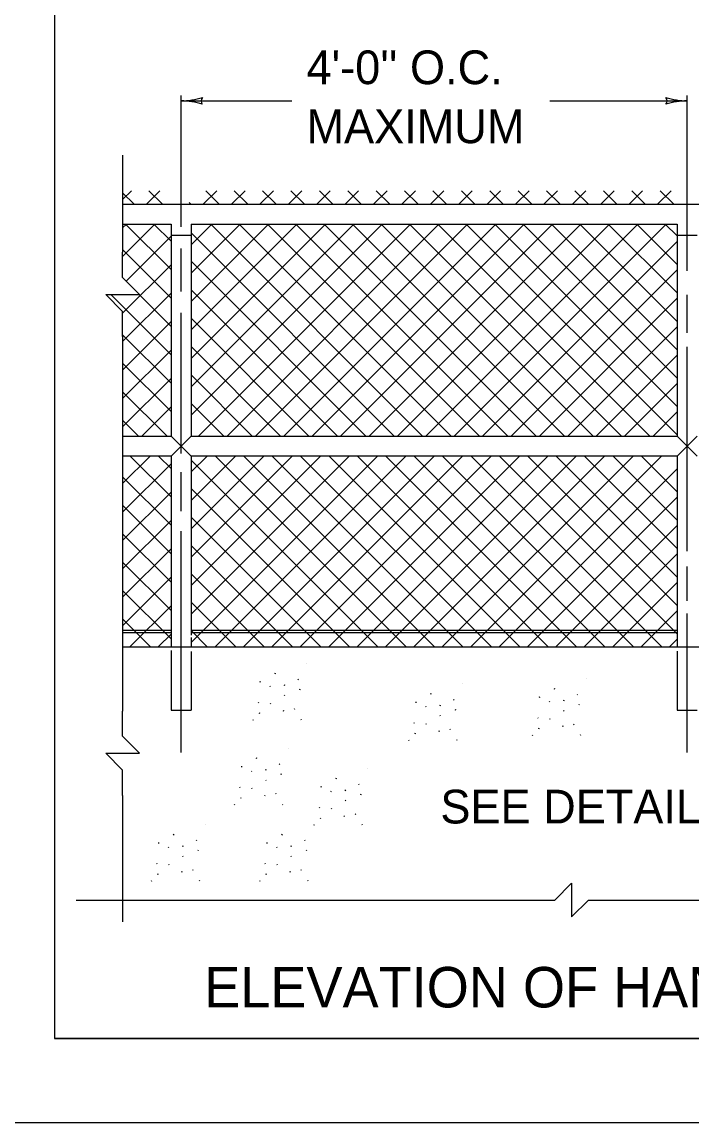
# Model space of a CAD drawing. Extents: x 997.6 to 1036.7, y 998.9 to 1022.7.
# Drawn here: x 1006.81 to 1010.78, y 1000 to 1006.53 of the extents above; entities that cross this region are included whole.
import ezdxf

# ---------------------------------------------------------------- set-up
doc = ezdxf.new("R2010")
doc.units = 0
for name, color, linetype in [('1', 7, 'Continuous'), ('10', 7, 'Continuous'), ('11', 7, 'Continuous'), ('14', 7, 'Continuous')]:
    doc.layers.add(name, color=color, linetype=linetype)

msp = doc.modelspace()

# ---------------------------------------------------------------- linework, layer by layer
at = {"layer": '1'}
for p, q in [((1007.7511, 1005.3129), (1007.7511, 1006.0924)), ((1010.7511, 1005.0528), (1010.7511, 1006.0924)), ((1007.7511, 1006.0602), (1008.4063, 1006.0602)), ((1009.9382, 1006.0602), (1010.7511, 1006.0602)), ((1007.4036, 1005.7382), (1007.4036, 1005.1622)), ((1007.4036, 1005.475), (1007.4558, 1005.5273)), ((1007.4036, 1005.5149), (1007.4714, 1005.4471)), ((1007.5441, 1005.4471), (1007.6243, 1005.5273)), ((1007.5598, 1005.5273), (1007.6399, 1005.4471)), ((1007.881, 1005.4471), (1007.9612, 1005.5273)), ((1007.8966, 1005.5273), (1007.9768, 1005.4471)), ((1008.0494, 1005.4471), (1008.1296, 1005.5273)), ((1008.0651, 1005.5273), (1008.1453, 1005.4471)), ((1008.2179, 1005.4471), (1008.2981, 1005.5273)), ((1008.2335, 1005.5273), (1008.3137, 1005.4471)), ((1008.3863, 1005.4471), (1008.4665, 1005.5273)), ((1008.4019, 1005.5273), (1008.4821, 1005.4471)), ((1008.5548, 1005.4471), (1008.6349, 1005.5273)), ((1008.5704, 1005.5273), (1008.6506, 1005.4471)), ((1008.7233, 1005.4471), (1008.8034, 1005.5273)), ((1008.7388, 1005.5273), (1008.819, 1005.4471)), ((1008.8917, 1005.4471), (1008.9718, 1005.5273)), ((1008.9073, 1005.5273), (1008.9875, 1005.4471)), ((1009.0601, 1005.4471), (1009.1403, 1005.5273)), ((1009.0758, 1005.5273), (1009.1559, 1005.4471)), ((1009.2285, 1005.4471), (1009.3087, 1005.5273)), ((1009.2442, 1005.5273), (1009.3243, 1005.4471)), ((1009.397, 1005.4471), (1009.4772, 1005.5273)), ((1009.4127, 1005.5273), (1009.4928, 1005.4471)), ((1009.5654, 1005.4471), (1009.6456, 1005.5273)), ((1009.5811, 1005.5273), (1009.6613, 1005.4471)), ((1009.7339, 1005.4471), (1009.8141, 1005.5273)), ((1009.7495, 1005.5273), (1009.8297, 1005.4471)), ((1009.9023, 1005.4471), (1009.9825, 1005.5273)), ((1009.918, 1005.5273), (1009.9982, 1005.4471)), ((1010.0708, 1005.4471), (1010.1509, 1005.5273)), ((1010.0864, 1005.5273), (1010.1666, 1005.4471)), ((1010.2393, 1005.4471), (1010.3194, 1005.5273)), ((1010.2549, 1005.5273), (1010.3351, 1005.4471)), ((1010.4077, 1005.4471), (1010.4878, 1005.5273)), ((1010.4233, 1005.5273), (1010.5035, 1005.4471)), ((1010.5761, 1005.4471), (1010.6563, 1005.5273)), ((1010.5918, 1005.5273), (1010.6719, 1005.4471)), ((1007.4036, 1005.4478), (1014.8677, 1005.4478)), ((1007.7973, 1005.4582), (1007.8083, 1005.4471)), ((1007.4036, 1005.3066), (1007.4268, 1005.3298)), ((1007.4036, 1005.1382), (1007.5953, 1005.3298)), ((1007.4036, 1005.3291), (1007.6917, 1005.3291)), ((1007.421, 1005.3291), (1007.6924, 1005.0577)), ((1007.5887, 1005.3298), (1007.6924, 1005.2261)), ((1007.6917, 1005.3291), (1007.6917, 1004.0728)), ((1007.8097, 1004.702), (1008.4375, 1005.3298)), ((1007.8097, 1004.5335), (1008.606, 1005.3298)), ((1007.8097, 1004.3651), (1008.7744, 1005.3298)), ((1007.8097, 1004.1967), (1008.9428, 1005.3298)), ((1007.8097, 1005.2073), (1007.9322, 1005.3298)), ((1007.8097, 1005.0388), (1008.1007, 1005.3298)), ((1007.8097, 1004.8704), (1008.2691, 1005.3298)), ((1007.8104, 1005.3291), (1007.8104, 1004.0728)), ((1007.8104, 1005.3291), (1010.6917, 1005.3291)), ((1007.8542, 1004.0728), (1009.1113, 1005.3298)), ((1007.9256, 1005.3298), (1009.1827, 1004.0728)), ((1008.0227, 1004.0728), (1009.2798, 1005.3298)), ((1008.094, 1005.3298), (1009.3511, 1004.0728)), ((1008.1911, 1004.0728), (1009.4482, 1005.3298)), ((1008.2625, 1005.3298), (1009.5196, 1004.0728)), ((1008.3596, 1004.0728), (1009.6167, 1005.3298)), ((1008.4309, 1005.3298), (1009.688, 1004.0728)), ((1008.528, 1004.0728), (1009.7851, 1005.3298)), ((1008.5993, 1005.3298), (1009.8564, 1004.0728)), ((1008.6964, 1004.0728), (1009.9535, 1005.3298)), ((1008.7678, 1005.3298), (1010.0249, 1004.0728)), ((1008.8649, 1004.0728), (1010.122, 1005.3298)), ((1008.9363, 1005.3298), (1010.1933, 1004.0728)), ((1009.0333, 1004.0728), (1010.2904, 1005.3298)), ((1009.1048, 1005.3298), (1010.3618, 1004.0728)), ((1009.2018, 1004.0728), (1010.4588, 1005.3298)), ((1009.2732, 1005.3298), (1010.5303, 1004.0728)), ((1009.3703, 1004.0728), (1010.6273, 1005.3298)), ((1009.4416, 1005.3298), (1010.6924, 1004.079)), ((1009.6101, 1005.3298), (1010.6924, 1004.2475)), ((1009.7785, 1005.3298), (1010.6924, 1004.4159)), ((1009.9469, 1005.3298), (1010.6924, 1004.5843)), ((1010.1154, 1005.3298), (1010.6924, 1004.7528)), ((1010.2838, 1005.3298), (1010.6924, 1004.9213)), ((1010.4523, 1005.3298), (1010.6924, 1005.0898)), ((1010.6208, 1005.3298), (1010.6917, 1005.2589)), ((1010.6917, 1005.3291), (1010.6917, 1004.0728)), ((1007.4248, 1004.9909), (1007.6917, 1005.2578)), ((1007.6917, 1005.2635), (1007.8104, 1005.2635)), ((1007.8097, 1005.2773), (1009.0143, 1004.0728)), ((1010.6917, 1005.2635), (1010.8104, 1005.2635)), ((1007.4036, 1005.178), (1007.6924, 1004.8892)), ((1007.7511, 1004.9302), (1007.7511, 1005.1853)), ((1009.5387, 1004.0728), (1010.6917, 1005.2258)), ((1007.8097, 1005.1088), (1008.8458, 1004.0728)), ((1007.4036, 1004.8013), (1007.6924, 1005.0901)), ((1009.7072, 1004.0728), (1010.6924, 1005.058)), ((1007.4036, 1004.6328), (1007.6924, 1004.9216)), ((1007.8097, 1004.9404), (1008.6773, 1004.0728)), ((1007.3326, 1004.9122), (1007.6924, 1004.5523)), ((1007.501, 1004.9122), (1007.6924, 1004.7208)), ((1009.8756, 1004.0728), (1010.6924, 1004.8896)), ((1010.7511, 1004.6848), (1010.7511, 1004.9105)), ((1007.7511, 1003.9696), (1007.7511, 1004.8026)), ((1007.4036, 1004.4643), (1007.6924, 1004.7532)), ((1007.8097, 1004.7719), (1008.5088, 1004.0728)), ((1010.044, 1004.0728), (1010.6924, 1004.7212)), ((1007.4036, 1004.6727), (1007.6924, 1004.3838)), ((1007.4036, 1004.6622), (1007.4036, 1002.4425)), ((1007.8097, 1004.6035), (1008.3404, 1004.0728)), ((1010.7511, 1003.3899), (1010.7511, 1004.6014)), ((1007.4036, 1004.2959), (1007.6924, 1004.5848)), ((1010.2125, 1004.0728), (1010.6924, 1004.5527)), ((1007.4036, 1004.5043), (1007.6924, 1004.2154)), ((1007.4036, 1004.1274), (1007.6924, 1004.4163)), ((1007.8097, 1004.4351), (1008.172, 1004.0728)), ((1007.4036, 1004.3358), (1007.6667, 1004.0728)), ((1010.3809, 1004.0728), (1010.6924, 1004.3843)), ((1007.8097, 1004.2666), (1008.0035, 1004.0728)), ((1007.5173, 1004.0728), (1007.6924, 1004.2478)), ((1010.5493, 1004.0728), (1010.6924, 1004.2158)), ((1007.4036, 1004.1673), (1007.4982, 1004.0728)), ((1007.4036, 1004.0728), (1007.6917, 1004.0728)), ((1007.6917, 1004.0728), (1007.8104, 1003.954)), ((1007.8104, 1004.0728), (1007.6917, 1003.954)), ((1007.8104, 1004.0728), (1010.6917, 1004.0728)), ((1010.6917, 1004.0728), (1010.8104, 1003.954)), ((1010.8104, 1004.0728), (1010.6917, 1003.954)), ((1007.6917, 1003.954), (1007.4036, 1003.954)), ((1007.4036, 1003.7906), (1007.567, 1003.954)), ((1007.4485, 1003.954), (1007.6924, 1003.7101)), ((1007.6169, 1003.954), (1007.6924, 1003.8785)), ((1007.6917, 1003.954), (1007.6917, 1002.8228)), ((1007.8097, 1003.6913), (1008.0723, 1003.954)), ((1007.8097, 1003.5228), (1008.2408, 1003.954)), ((1007.8097, 1003.3544), (1008.4093, 1003.954)), ((1007.8097, 1003.186), (1008.5777, 1003.954)), ((1007.8097, 1003.0175), (1008.7462, 1003.954)), ((1007.8097, 1002.8491), (1008.9146, 1003.954)), ((1007.8097, 1003.8598), (1007.9039, 1003.954)), ((1007.8104, 1003.954), (1007.8104, 1002.8932)), ((1010.6917, 1003.954), (1007.8104, 1003.954)), ((1007.9518, 1002.8228), (1009.083, 1003.954)), ((1007.9538, 1003.954), (1009.085, 1002.8228)), ((1008.1203, 1002.8228), (1009.2515, 1003.954)), ((1008.1223, 1003.954), (1009.2534, 1002.8228)), ((1008.2888, 1002.8228), (1009.4199, 1003.954)), ((1008.2908, 1003.954), (1009.4219, 1002.8228)), ((1008.4573, 1002.8228), (1009.5884, 1003.954)), ((1008.4592, 1003.954), (1009.5903, 1002.8228)), ((1008.6257, 1002.8228), (1009.7568, 1003.954)), ((1008.6276, 1003.954), (1009.7588, 1002.8228)), ((1008.7941, 1002.8228), (1009.9253, 1003.954)), ((1008.7961, 1003.954), (1009.9273, 1002.8228)), ((1008.9626, 1002.8228), (1010.0938, 1003.954)), ((1008.9645, 1003.954), (1010.0957, 1002.8228)), ((1009.131, 1002.8228), (1010.2622, 1003.954)), ((1009.133, 1003.954), (1010.2642, 1002.8228)), ((1009.2994, 1002.8228), (1010.4306, 1003.954)), ((1009.3014, 1003.954), (1010.4326, 1002.8228)), ((1009.4679, 1002.8228), (1010.5991, 1003.954)), ((1009.4698, 1003.954), (1010.601, 1002.8228)), ((1009.6383, 1003.954), (1010.6924, 1002.8999)), ((1009.8068, 1003.954), (1010.6924, 1003.0683)), ((1009.9752, 1003.954), (1010.6924, 1003.2368)), ((1010.1437, 1003.954), (1010.6924, 1003.4053)), ((1010.3121, 1003.954), (1010.6924, 1003.5737)), ((1010.4806, 1003.954), (1010.6924, 1003.7422)), ((1010.6917, 1003.954), (1010.6917, 1002.8228)), ((1007.4036, 1003.6222), (1007.6924, 1003.911)), ((1007.8097, 1003.9298), (1008.9166, 1002.8228)), ((1009.6363, 1002.8228), (1010.6924, 1003.8789)), ((1007.4036, 1003.8304), (1007.6924, 1003.5416)), ((1007.7511, 1003.6274), (1007.7511, 1003.8578)), ((1007.4036, 1003.4537), (1007.6924, 1003.7425)), ((1007.8097, 1003.7613), (1008.7481, 1002.8228)), ((1009.8048, 1002.8228), (1010.6924, 1003.7104)), ((1007.4036, 1003.662), (1007.6924, 1003.3732)), ((1007.4036, 1003.2853), (1007.6924, 1003.5741)), ((1007.8097, 1003.5928), (1008.5797, 1002.8228)), ((1009.9733, 1002.8228), (1010.6924, 1003.542)), ((1007.4036, 1003.4936), (1007.6924, 1003.2048)), ((1007.7511, 1002.1957), (1007.7511, 1003.5087)), ((1007.8097, 1003.4243), (1008.4112, 1002.8228)), ((1007.4036, 1003.1168), (1007.6924, 1003.4056)), ((1010.1417, 1002.8228), (1010.6924, 1003.3736)), ((1007.4036, 1003.3251), (1007.6924, 1003.0363)), ((1010.7511, 1003.0966), (1010.7511, 1003.2992)), ((1007.4036, 1002.9483), (1007.6924, 1003.2372)), ((1007.8097, 1003.2559), (1008.2428, 1002.8228)), ((1007.4036, 1003.1567), (1007.6924, 1002.8678)), ((1010.3102, 1002.8228), (1010.6924, 1003.2051)), ((1007.8097, 1003.0875), (1008.0743, 1002.8228)), ((1007.4465, 1002.8228), (1007.6924, 1003.0688)), ((1010.4786, 1002.8228), (1010.6924, 1003.0367)), ((1010.7511, 1002.1957), (1010.7511, 1003.0198)), ((1007.4036, 1002.9883), (1007.569, 1002.8228)), ((1007.4036, 1002.9218), (1007.6924, 1002.9218)), ((1007.4036, 1002.9072), (1007.6924, 1002.9072)), ((1007.615, 1002.8228), (1007.6924, 1002.9003)), ((1007.8097, 1002.9218), (1010.6924, 1002.9218)), ((1007.8097, 1002.919), (1007.9058, 1002.8228)), ((1007.8097, 1002.9072), (1010.6924, 1002.9072)), ((1007.8104, 1002.8775), (1007.8104, 1002.8228)), ((1010.647, 1002.8228), (1010.6924, 1002.8683)), ((1007.4036, 1002.8228), (1014.8677, 1002.8228)), ((1007.6917, 1002.8014), (1007.6917, 1002.4478)), ((1007.8104, 1002.7963), (1007.8104, 1002.4478)), ((1010.6917, 1002.7972), (1010.6917, 1002.4478)), ((1008.4963, 1002.7238), (1008.4963, 1002.7238)), ((1008.3087, 1002.6665), (1008.3063, 1002.6611)), ((1008.4456, 1002.6279), (1008.4432, 1002.6315)), ((1010.1528, 1002.6333), (1010.1528, 1002.6333)), ((1008.2207, 1002.612), (1008.2201, 1002.6174)), ((1008.28, 1002.5853), (1008.2777, 1002.5889)), ((1008.3633, 1002.597), (1008.3608, 1002.5916)), ((1008.4543, 1002.5724), (1008.4519, 1002.567)), ((1009.4199, 1002.6032), (1009.4199, 1002.6032)), ((1009.9653, 1002.5761), (1009.9628, 1002.5707)), ((1008.3652, 1002.5322), (1008.3628, 1002.5358)), ((1009.2323, 1002.5459), (1009.2299, 1002.5405)), ((1009.3693, 1002.5073), (1009.3668, 1002.5109)), ((1009.8773, 1002.5216), (1009.8767, 1002.527)), ((1009.9366, 1002.4949), (1009.9343, 1002.4985)), ((1010.0198, 1002.5066), (1010.0174, 1002.5012)), ((1010.1022, 1002.5375), (1010.0998, 1002.5411)), ((1007.6917, 1002.4478), (1007.8104, 1002.4478)), ((1008.2114, 1002.4896), (1008.2091, 1002.4932)), ((1008.2823, 1002.4831), (1008.2799, 1002.4867)), ((1008.3573, 1002.4448), (1008.3548, 1002.4393)), ((1008.4243, 1002.4518), (1008.4219, 1002.4553)), ((1009.1443, 1002.4914), (1009.1438, 1002.4968)), ((1009.2037, 1002.4648), (1009.2013, 1002.4683)), ((1009.2869, 1002.4764), (1009.2845, 1002.471)), ((1009.378, 1002.4518), (1009.3756, 1002.4464)), ((1010.0218, 1002.4418), (1010.0193, 1002.4453)), ((1010.1109, 1002.482), (1010.1085, 1002.4766)), ((1010.6917, 1002.4478), (1010.8104, 1002.4478)), ((1008.1798, 1002.3865), (1008.1774, 1002.3901)), ((1008.2152, 1002.4309), (1008.2128, 1002.4255)), ((1008.4645, 1002.3878), (1008.4621, 1002.3914)), ((1009.1351, 1002.369), (1009.1328, 1002.3726)), ((1009.2888, 1002.4116), (1009.2864, 1002.4152)), ((1009.868, 1002.3992), (1009.8657, 1002.4028)), ((1009.9388, 1002.3927), (1009.9365, 1002.3963)), ((1009.1388, 1002.3103), (1009.1364, 1002.3049)), ((1009.2059, 1002.3625), (1009.2036, 1002.3661)), ((1009.2809, 1002.3242), (1009.2785, 1002.3188)), ((1009.348, 1002.3312), (1009.3456, 1002.3348)), ((1009.8718, 1002.3405), (1009.8693, 1002.3351)), ((1010.0138, 1002.3543), (1010.0114, 1002.3489)), ((1010.0809, 1002.3613), (1010.0785, 1002.3649)), ((1009.1034, 1002.2659), (1009.1011, 1002.2695)), ((1009.3882, 1002.2673), (1009.3858, 1002.2708)), ((1009.8363, 1002.2961), (1009.834, 1002.2997)), ((1010.1211, 1002.2974), (1010.1187, 1002.301)), ((1008.3858, 1002.2215), (1008.3858, 1002.2215)), ((1008.1103, 1002.1098), (1008.1097, 1002.1152)), ((1008.1983, 1002.1643), (1008.1958, 1002.1588)), ((1008.3352, 1002.1257), (1008.3328, 1002.1293)), ((1008.1696, 1002.0831), (1008.1673, 1002.0867)), ((1008.2528, 1002.0948), (1008.2504, 1002.0893)), ((1008.3439, 1002.0702), (1008.3415, 1002.0648)), ((1008.6701, 1002.0438), (1008.6677, 1002.0383)), ((1008.8577, 1002.101), (1008.8577, 1002.101)), ((1008.101, 1001.9873), (1008.0987, 1001.9909)), ((1008.1718, 1001.9808), (1008.1695, 1001.9844)), ((1008.2548, 1002.0299), (1008.2523, 1002.0335)), ((1008.5821, 1001.9893), (1008.5815, 1001.9947)), ((1008.807, 1002.0052), (1008.8046, 1002.0088)), ((1007.4036, 1001.9425), (1007.4036, 1001.1928)), ((1008.1048, 1001.9287), (1008.1023, 1001.9233)), ((1008.2468, 1001.9425), (1008.2444, 1001.9371)), ((1008.3139, 1001.9495), (1008.3115, 1001.9531)), ((1008.6414, 1001.9626), (1008.6391, 1001.9662)), ((1008.7247, 1001.9743), (1008.7223, 1001.9688)), ((1008.7266, 1001.9094), (1008.7242, 1001.913)), ((1008.8158, 1001.9497), (1008.8133, 1001.9443)), ((1008.0693, 1001.8843), (1008.067, 1001.8878)), ((1008.3541, 1001.8856), (1008.3517, 1001.8892)), ((1008.5728, 1001.8668), (1008.5705, 1001.8704)), ((1008.6437, 1001.8603), (1008.6413, 1001.8639)), ((1008.5766, 1001.8082), (1008.5742, 1001.8028)), ((1008.7187, 1001.822), (1008.7163, 1001.8166)), ((1008.7858, 1001.829), (1008.7833, 1001.8326)), ((1007.8939, 1001.7695), (1007.8939, 1001.7695)), ((1008.5364, 1001.7695), (1008.5364, 1001.7695)), ((1008.5412, 1001.7638), (1008.5388, 1001.7673)), ((1008.8259, 1001.7651), (1008.8235, 1001.7687)), ((1007.6183, 1001.6578), (1007.6178, 1001.6632)), ((1007.7063, 1001.7123), (1007.7039, 1001.7068)), ((1007.8433, 1001.6737), (1007.8408, 1001.6773)), ((1008.2608, 1001.6578), (1008.2603, 1001.6632)), ((1008.3488, 1001.7123), (1008.3464, 1001.7068)), ((1008.4858, 1001.6737), (1008.4833, 1001.6773)), ((1007.6777, 1001.6311), (1007.6753, 1001.6347)), ((1007.7609, 1001.6428), (1007.7585, 1001.6373)), ((1007.852, 1001.6182), (1007.8496, 1001.6128)), ((1008.3202, 1001.6311), (1008.3178, 1001.6347)), ((1008.4034, 1001.6428), (1008.401, 1001.6373)), ((1008.4945, 1001.6182), (1008.4921, 1001.6128)), ((1007.6091, 1001.5353), (1007.6068, 1001.5389)), ((1007.6799, 1001.5288), (1007.6776, 1001.5324)), ((1007.7628, 1001.5779), (1007.7604, 1001.5815)), ((1008.2516, 1001.5353), (1008.2493, 1001.5389)), ((1008.3224, 1001.5288), (1008.3201, 1001.5324)), ((1008.4053, 1001.5779), (1008.4029, 1001.5815)), ((1007.6128, 1001.4767), (1007.6104, 1001.4713)), ((1007.7549, 1001.4905), (1007.7525, 1001.4851)), ((1007.822, 1001.4975), (1007.8196, 1001.5011)), ((1008.2553, 1001.4767), (1008.2529, 1001.4713)), ((1008.3974, 1001.4905), (1008.395, 1001.4851)), ((1008.4645, 1001.4975), (1008.4621, 1001.5011)), ((1007.5774, 1001.4323), (1007.5751, 1001.4358)), ((1007.8622, 1001.4336), (1007.8598, 1001.4372)), ((1008.2199, 1001.4323), (1008.2176, 1001.4358)), ((1008.5047, 1001.4336), (1008.5023, 1001.4372)), ((1007.1278, 1001.3213), (1009.8167, 1001.3213)), ((1010.3167, 1001.3213), (1012.6918, 1001.3213))]:
    msp.add_line(p, q, dxfattribs=at)
for points in [[(1007.4036, 1004.6622), (1007.4036, 1004.8122), (1007.3036, 1004.9122), (1007.5036, 1004.9122), (1007.4036, 1005.0122), (1007.4036, 1005.1622)], [(1007.8097, 1002.8228), (1010.6924, 1002.8228)], [(1007.4036, 1001.9425), (1007.4036, 1002.0925), (1007.3036, 1002.1925), (1007.5036, 1002.1925), (1007.4036, 1002.2925), (1007.4036, 1002.4425)], [(1009.8167, 1001.3213), (1009.9667, 1001.3213), (1010.0667, 1001.4213), (1010.0667, 1001.2213), (1010.1667, 1001.3213), (1010.3167, 1001.3213)]]:
    msp.add_lwpolyline(points, dxfattribs=at)
for centre, radius, start, end in [((1007.7511, 1006.4511), 0.3909, 269.98778, 270), ((1007.7511, 1006.4511), 0.3909, 270, 288.66878), ((1007.7511, 1005.6692), 0.3909, 71.34716, 89.99389), ((1007.8997, 1006.0601), 0.0313, 138.7746, 220.89129), ((1010.6024, 1006.0602), 0.0313, 318.7746, 40.89129), ((1010.7511, 1005.6692), 0.3909, 90, 108.66878), ((1010.7511, 1006.4511), 0.3909, 251.34716, 269.99389), ((1010.7511, 1005.6692), 0.3909, 89.98778, 90), ((1007.8104, 1002.8853), 0.00781, 90, 95.5087), ((1007.8104, 1002.8853), 0.00781, 264.4913, 270)]:
    msp.add_arc(centre, radius, start, end, dxfattribs=at)
at = {"layer": '10'}
for p in [(1007, 1021.5), (1035.5, 1000.5)]:
    msp.add_line(p, (1007, 1000.5), dxfattribs=at)
at = {"layer": '11'}
msp.add_lwpolyline([(1007, 1000.5), (1035.5, 1000.5), (1035.5, 1021.5), (1007, 1021.5)], close=True, dxfattribs=at)
at = {"layer": '14'}
msp.add_line((1036, 1000), (1000, 1000), dxfattribs=at)

# ---------------------------------------------------------------- texts
at = {"layer": '1'}
for s, height, p in [("4'-0'' O.C.", 0.2, (1008.4938, 1006.159)), ('MAXIMUM', 0.2, (1008.4938, 1005.809)), ("SEE DETAIL ''A'' (TYP)", 0.2, (1009.2881, 1001.7758)), ('ELEVATION OF HANDRAIL TYPE A-2', 0.24, (1007.8872, 1000.6851))]:
    msp.add_text(s, height=height, dxfattribs=at).set_placement(p)

doc.saveas('drawing.dxf')
